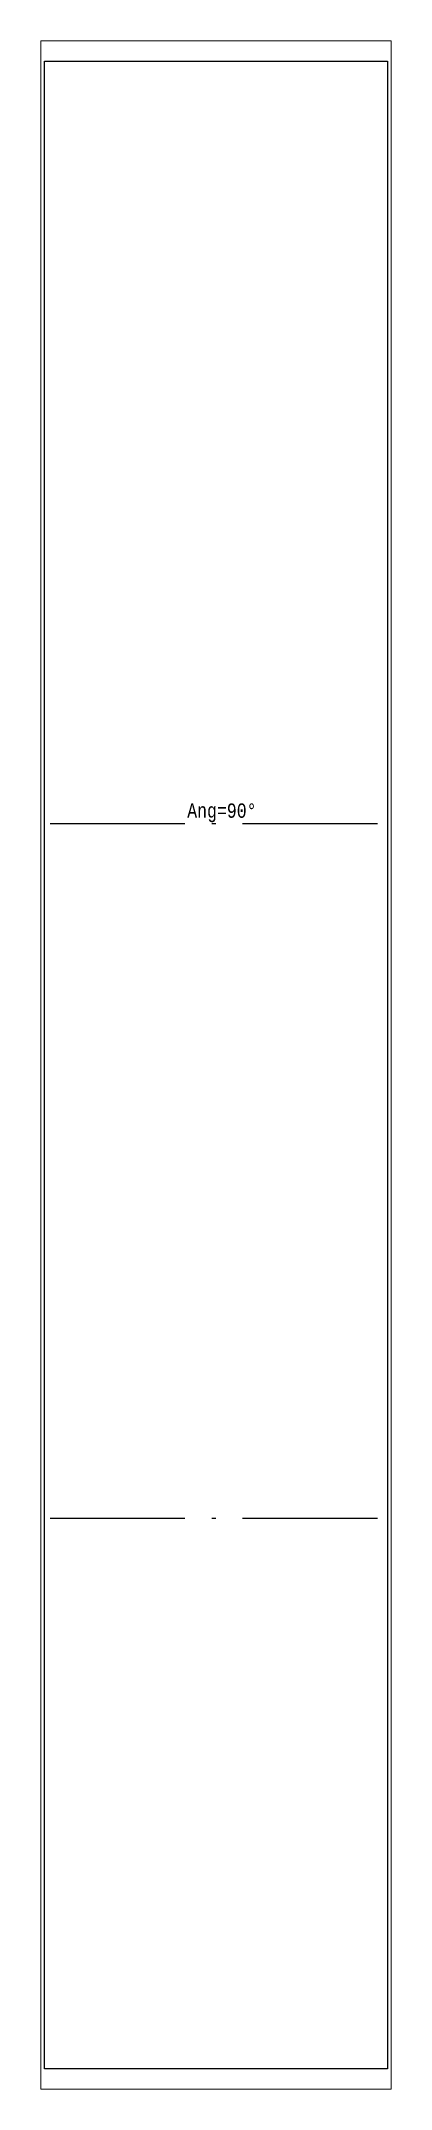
# Paper-space layout 'Layout1' of a CAD drawing. Header units: millimetres. Extents: x 112 to 145, y 0 to 195.
# The model-space entities are those that its viewports show. They can reach past a viewport. Long polylines and large blocks are cut down to what shows.
import ezdxf

# ---------------------------------------------------------------- set-up
doc = ezdxf.new("R2010")
doc.units = ezdxf.units.MM
doc.header["$LTSCALE"] = 25
doc.linetypes.add('DASHDOT', pattern=[1, 0.7, -0.14, 0.02, -0.14])
doc.layers.add('3_Pezzi', color=7, linetype='Continuous')
doc.layers.add('98_Cartiglio', color=7, linetype='Continuous')
doc.styles.add('SHX_Style', font='MONOTXT')

# ---------------------------------------------------------------- blocks, each defined once
blk = doc.blocks.new('BL1553344776_00001')
at = {"layer": '3_Pezzi', "color": 3, "linetype": 'Continuous'}
for p, q in [((0, 42.18), (0, 175.36)), ((0, 175.36), (60, 175.36)), ((60, 175.36), (60, 42.18)), ((0, -79.18), (0, 42.18)), ((60, 42.18), (60, -79.18)), ((0, -175.36), (0, -79.18)), ((60, -79.18), (60, -175.36)), ((60, -175.36), (0, -175.36))]:
    blk.add_line(p, q, dxfattribs=at)
at = {"layer": '98_Cartiglio', "color": 1, "linetype": 'DASHDOT', "ltscale": 0.4}
for p, q in [((1, 42.18), (59, 42.18)), ((1, -79.18), (59, -79.18))]:
    blk.add_line(p, q, dxfattribs=at)
at = {"layer": '98_Cartiglio', "color": 2, "linetype": 'Continuous', "style": 'SHX_Style', "width": 0.8}
blk.add_text('Ang=90°', height=2.5, dxfattribs=at).set_placement((24.97, 43.18))

msp = doc.modelspace()

# ---------------------------------------------------------------- block references
at = {"layer": '98_Cartiglio'}
msp.add_blockref('BL1553344776_00001', (0, 0), dxfattribs=at)

psp = doc.layouts.get("Layout1")

# ---------------------------------------------------------------- viewports
at = {"layer": '0'}
psp.add_viewport(center=(128.5, 97.5), size=(33.36, 195), view_center_point=(30, 0), view_height=357.725, dxfattribs=at)

doc.saveas('drawing.dxf')
